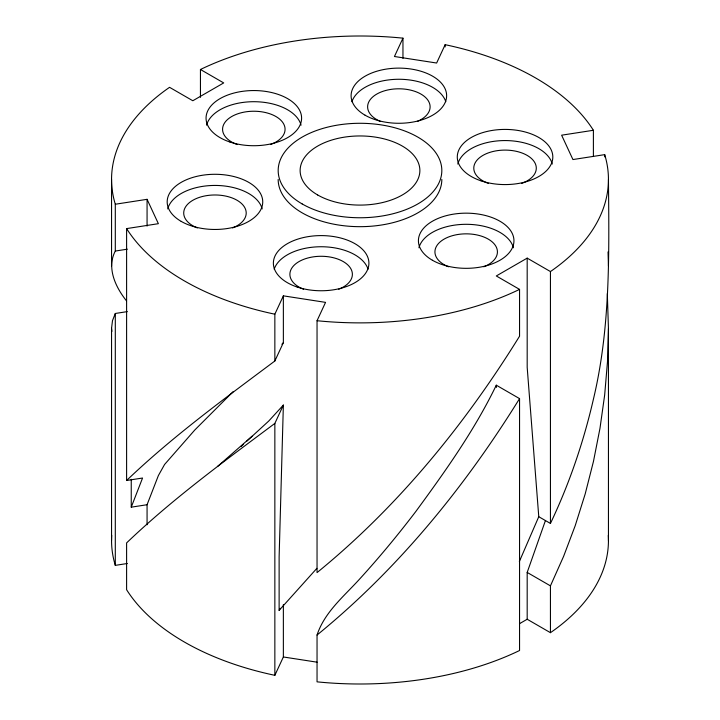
<?xml version="1.0" encoding="UTF-8"?>
<svg xmlns="http://www.w3.org/2000/svg" width="720" height="720" viewBox="0 0 720 720"><rect width="100%" height="100%" fill="white"/><g stroke="black" fill="none" stroke-linecap="round" stroke-linejoin="round"><path stroke-width="1.08" d="M246.528 441.414L268.731 421.047L283.365 405.072L279.126 556.875L279.126 610.371L316.872 568.35M608.445 179.505C609.111 252.837 610.614 327.114 593.469 398.97C583.596 441.855 569.376 483.714 550.44 523.449L538.767 516.708L527.184 367.353L527.184 258.129L550.44 271.557L550.44 523.449M607.32 293.607L608.445 328.482L607.491 361.62L604.665 394.992L599.976 428.337L593.469 461.394L585.198 493.92L575.217 525.663L563.598 556.389L550.44 585.864L550.44 632.682L527.184 619.254L519.462 623.709M126.531 300.897C115.659 287.343 106.362 267.966 115.299 251.046L115.299 204.237A248.445 143.433 0 0 1 169.56 87.318L192.816 100.746L223.704 82.917L200.448 69.489L200.448 97.353M111.555 540.495L111.555 328.347L112.491 320.643L115.299 313.47L127.35 311.607M545.4 520.668L527.184 572.436L527.184 619.254M233.1 391.671L194.796 429.993L164.583 464.472L158.373 475.578L147.069 504.72L131.247 507.168L142.551 478.026L126.603 480.492L126.603 228.6L158.373 223.686L147.069 199.323L115.299 204.237M519.345 561.546L538.767 516.708M126.603 480.492C172.521 436.554 224.037 398.988 274.851 360.999L274.851 314.19L283.365 295.848L325.557 302.373L317.043 320.715L317.043 572.607C397.953 506.7 464.778 424.71 519.552 336.195L519.552 289.386L496.296 275.958L527.184 258.129M200.448 69.489A248.445 143.433 0 0 1 402.957 38.16L394.443 56.502L436.635 63.027L445.149 44.685A248.445 143.433 0 0 1 593.397 130.275L593.397 156.141M274.851 360.999L283.365 342.657L283.365 295.848M274.851 423.414C224.037 461.403 172.521 498.969 126.603 542.907L126.603 589.725A248.445 143.433 0 0 0 274.851 675.315L274.851 423.414L283.365 405.072M279.126 610.371L280.062 608.346M274.851 675.315L283.365 656.973L283.365 604.584M317.043 635.031C324.702 611.802 344.25 596.115 360.099 578.529C379.683 557.037 398.196 534.609 415.827 511.488C445.338 471.24 474.516 430.245 496.296 385.191L519.552 398.619L519.552 650.511A248.445 143.433 0 0 1 317.043 681.84L317.043 635.031C397.953 569.115 464.778 487.125 519.552 398.619M281.898 344.259L283.365 342.657M240.984 446.607L243.36 444.384M217.44 466.551L252.072 436.23M593.397 130.275L561.627 135.189L572.931 159.552L604.701 154.638L604.701 156.87M115.299 251.046L127.35 249.183M111.726 535.293A248.445 143.433 0 0 0 115.299 565.362L127.35 563.499M283.365 656.973L317.115 662.193M527.184 572.436L550.44 585.864M111.555 328.347L111.915 331.416M496.296 385.191L496.467 387.414M608.04 251.91L608.445 266.067M608.445 328.482L608.445 540.63M445.149 44.685L445.149 46.917M402.957 38.16L402.957 58.401M147.069 199.323L147.069 226.071M147.069 504.72L147.069 524.781M131.247 479.304L131.247 507.168M115.299 313.47L115.299 565.362M111.555 179.37L111.555 265.932M237.204 144.558A31.248 18.045 0 0 1 230.13 117.513A31.248 18.045 0 0 1 277.515 117.513A31.248 18.045 0 0 1 270.441 144.558M197.361 227.934A31.248 18.045 0 0 1 191.529 201.087A31.248 18.045 0 0 1 238.392 201.087A31.248 18.045 0 0 1 232.56 227.934M303.543 289.233A31.248 18.045 0 0 1 297.702 262.386A31.248 18.045 0 0 1 344.565 262.386A31.248 18.045 0 0 1 338.733 289.233M441.828 179.433A81.828 47.241 0 0 1 360 226.674A81.828 47.241 0 0 1 278.172 179.433M206.586 125.172A47.772 27.585 0 0 1 253.818 101.7A47.772 27.585 0 0 1 301.059 125.172M167.724 208.908A47.772 27.585 0 0 1 214.956 185.436A47.772 27.585 0 0 1 262.197 208.908M351.927 101.709A47.772 27.585 0 0 1 398.862 79.263A47.772 27.585 0 0 1 445.806 101.709M380.313 121.365A31.248 18.045 0 0 1 375.687 94.743A31.248 18.045 0 0 1 422.037 94.743A31.248 18.045 0 0 1 417.42 121.365M457.803 164.034A47.772 27.585 0 0 1 505.044 140.562A47.772 27.585 0 0 1 552.276 164.034M488.421 183.429A31.248 18.045 0 0 1 481.356 156.375A31.248 18.045 0 0 1 528.732 156.375A31.248 18.045 0 0 1 521.658 183.429M418.941 247.77A47.772 27.585 0 0 1 466.182 224.307A47.772 27.585 0 0 1 513.414 247.77M448.578 266.796A31.248 18.045 0 0 1 442.746 239.949A31.248 18.045 0 0 1 489.609 239.949A31.248 18.045 0 0 1 483.777 266.796M274.194 269.19A47.772 27.585 0 0 1 321.138 246.744A47.772 27.585 0 0 1 368.073 269.19M608.283 535.419A248.445 143.433 0 0 1 550.44 632.682M604.701 154.638A248.445 143.433 0 0 1 550.44 271.557M519.552 289.386A248.445 143.433 0 0 1 317.043 320.715M274.851 314.19A248.445 143.433 0 0 1 126.603 228.6M302.139 203.922A81.828 47.241 0 0 0 439.038 182.745A81.828 47.241 0 0 0 338.823 124.893A81.828 47.241 0 0 0 302.139 203.922M317.664 194.967A59.877 34.569 0 0 0 417.834 179.469A59.877 34.569 0 0 0 344.502 137.133A59.877 34.569 0 0 0 317.664 194.967M229.932 142.02A47.772 27.585 0 0 0 301.599 118.134A47.772 27.585 0 0 0 229.932 94.248A47.772 27.585 0 0 0 229.932 142.02M181.179 221.382A47.772 27.585 0 0 0 261.108 209.016A47.772 27.585 0 0 0 202.59 175.23A47.772 27.585 0 0 0 181.179 221.382M365.085 115.2A47.772 27.585 0 0 0 445.005 102.834A47.772 27.585 0 0 0 386.496 69.057A47.772 27.585 0 0 0 365.085 115.2M481.158 180.882A47.772 27.585 0 0 0 552.816 156.996A47.772 27.585 0 0 0 481.158 133.11A47.772 27.585 0 0 0 481.158 180.882M432.396 260.244A47.772 27.585 0 0 0 512.325 247.878A47.772 27.585 0 0 0 453.816 214.101A47.772 27.585 0 0 0 432.396 260.244M297.252 287.064A47.772 27.585 0 0 0 368.91 263.178A47.772 27.585 0 0 0 297.252 239.292A47.772 27.585 0 0 0 297.252 287.064"/></g></svg>
